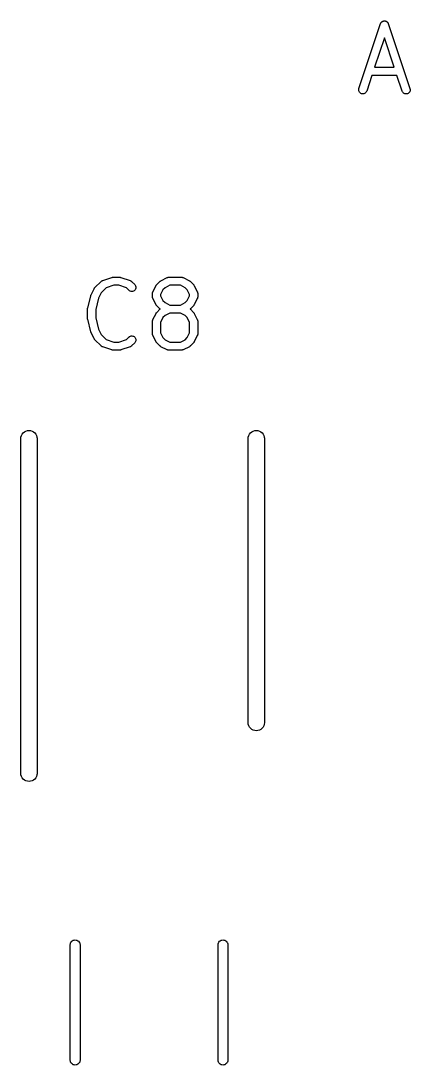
# Model space of a CAD drawing. Extents: x 128.9 to 162, y -124.8 to -58.6.
# Drawn here: x 147.52 to 152.32, y -105.36 to -92.49 of the extents above; entities that cross this region are included whole.
import ezdxf

# ---------------------------------------------------------------- set-up
doc = ezdxf.new("R2010")
doc.units = 0
doc.layers.add('BLACK', color=7, linetype='CONTINUOUS')

msp = doc.modelspace()

# ---------------------------------------------------------------- linework, layer by layer
at = {"layer": 'BLACK', "linetype": 'CONTINUOUS'}
for p, q in [((151.686, -93.3261), (151.953, -92.5261)), ((151.953, -92.5254), (151.954, -92.5223)), ((151.953, -92.5261), (151.953, -92.5254)), ((151.954, -92.5223), (151.956, -92.5191)), ((151.956, -92.5179), (151.957, -92.5166)), ((151.956, -92.5191), (151.956, -92.5179)), ((151.957, -92.5166), (151.959, -92.5138)), ((151.959, -92.5138), (151.961, -92.5109)), ((151.961, -92.5109), (151.962, -92.5098)), ((151.962, -92.5098), (151.963, -92.5087)), ((151.963, -92.5087), (151.965, -92.5063)), ((151.965, -92.5063), (151.968, -92.5038)), ((151.968, -92.5038), (151.969, -92.503)), ((151.969, -92.503), (151.97, -92.5021)), ((151.97, -92.5021), (151.973, -92.5002)), ((151.973, -92.5002), (151.976, -92.4983)), ((151.976, -92.4983), (151.977, -92.4977)), ((151.977, -92.4977), (151.978, -92.497)), ((151.978, -92.497), (151.981, -92.4957)), ((151.981, -92.4957), (151.985, -92.4944)), ((151.985, -92.4944), (151.986, -92.4941)), ((151.986, -92.4941), (151.987, -92.4936)), ((151.987, -92.4936), (151.991, -92.493)), ((151.991, -92.493), (151.994, -92.4923)), ((151.994, -92.4923), (151.995, -92.4922)), ((151.995, -92.4922), (151.997, -92.492)), ((151.997, -92.492), (152, -92.4921)), ((152, -92.4921), (152.004, -92.492)), ((152.004, -92.492), (152.005, -92.4923)), ((152.005, -92.4923), (152.007, -92.4923)), ((152.007, -92.4923), (152.01, -92.4931)), ((152.01, -92.4931), (152.013, -92.4937)), ((152.013, -92.4937), (152.015, -92.4943)), ((152.015, -92.4943), (152.016, -92.4946)), ((152.016, -92.4946), (152.019, -92.496)), ((152.019, -92.496), (152.023, -92.4973)), ((152.023, -92.4973), (152.024, -92.498)), ((152.024, -92.498), (152.025, -92.4986)), ((152.025, -92.4986), (152.028, -92.5006)), ((152.028, -92.5006), (152.031, -92.5025)), ((152.031, -92.5025), (152.032, -92.5035)), ((152.032, -92.5035), (152.033, -92.5043)), ((152.033, -92.5043), (152.035, -92.5068)), ((152.035, -92.5068), (152.038, -92.5092)), ((152.038, -92.5092), (152.039, -92.5104)), ((152.039, -92.5104), (152.04, -92.5114)), ((152.04, -92.5114), (152.041, -92.5144)), ((152.041, -92.5144), (152.043, -92.5172)), ((152.043, -92.5172), (152.044, -92.5185)), ((152.044, -92.5185), (152.045, -92.5197)), ((152.045, -92.5197), (152.046, -92.5229)), ((152.046, -92.5229), (152.047, -92.5261)), ((152.047, -92.5261), (152.314, -93.3261)), ((152, -92.7), (151.879, -93.0633)), ((152.121, -93.0633), (152, -92.7)), ((151.846, -93.1633), (151.781, -93.3577)), ((152.154, -93.1633), (151.846, -93.1633)), ((151.879, -93.0633), (152.121, -93.0633)), ((152.219, -93.3577), (152.154, -93.1633)), ((151.683, -93.3454), (151.684, -93.3356)), ((151.685, -93.355), (151.683, -93.3454)), ((151.684, -93.3356), (151.686, -93.3261)), ((151.689, -93.3641), (151.685, -93.355)), ((151.694, -93.3724), (151.689, -93.3641)), ((151.7, -93.3795), (151.694, -93.3724)), ((151.708, -93.3852), (151.7, -93.3795)), ((151.717, -93.3892), (151.708, -93.3852)), ((151.727, -93.3915), (151.717, -93.3892)), ((151.736, -93.3918), (151.727, -93.3915)), ((151.746, -93.3903), (151.736, -93.3918)), ((151.755, -93.3869), (151.746, -93.3903)), ((151.764, -93.3817), (151.755, -93.3869)), ((151.771, -93.3751), (151.764, -93.3817)), ((151.776, -93.3672), (151.771, -93.3751)), ((151.781, -93.3584), (151.776, -93.3672)), ((151.781, -93.3577), (151.781, -93.3584)), ((152.223, -93.3666), (152.219, -93.3577)), ((152.229, -93.3746), (152.223, -93.3666)), ((152.236, -93.3813), (152.229, -93.3746)), ((152.244, -93.3865), (152.236, -93.3813)), ((152.253, -93.3901), (152.244, -93.3865)), ((152.263, -93.3918), (152.253, -93.3901)), ((152.273, -93.3915), (152.263, -93.3918)), ((152.282, -93.3894), (152.273, -93.3915)), ((152.291, -93.3855), (152.282, -93.3894)), ((152.299, -93.38), (152.291, -93.3855)), ((152.306, -93.3729), (152.299, -93.38)), ((152.311, -93.3647), (152.306, -93.3729)), ((152.315, -93.3557), (152.311, -93.3647)), ((152.314, -93.3261), (152.314, -93.3268)), ((152.314, -93.3268), (152.316, -93.3363)), ((152.316, -93.3461), (152.315, -93.3557)), ((152.316, -93.3363), (152.316, -93.3461)), ((148.434, -95.7798), (148.51, -95.7036)), ((148.51, -95.7036), (148.511, -95.7032)), ((148.511, -95.7032), (148.512, -95.7022)), ((148.512, -95.7022), (148.513, -95.7012)), ((148.513, -95.7012), (148.516, -95.6992)), ((148.516, -95.6992), (148.518, -95.6971)), ((148.518, -95.6971), (148.52, -95.6964)), ((148.52, -95.6964), (148.521, -95.6955)), ((148.521, -95.6955), (148.524, -95.6941)), ((148.524, -95.6941), (148.527, -95.6926)), ((148.527, -95.6926), (148.528, -95.6922)), ((148.528, -95.6922), (148.53, -95.6916)), ((148.53, -95.6916), (148.644, -95.6535)), ((148.668, -95.7509), (148.573, -95.7827)), ((148.644, -95.6535), (148.645, -95.6533)), ((148.645, -95.6533), (148.647, -95.6527)), ((148.647, -95.6527), (148.65, -95.6519)), ((148.65, -95.6519), (148.652, -95.6517)), ((148.652, -95.6517), (148.654, -95.6512)), ((148.654, -95.6512), (148.657, -95.6512)), ((148.657, -95.6512), (148.66, -95.6509)), ((148.66, -95.6509), (148.736, -95.6509)), ((148.728, -95.7509), (148.668, -95.7509)), ((148.823, -95.7827), (148.728, -95.7509)), ((148.736, -95.6509), (148.737, -95.6509)), ((148.737, -95.6509), (148.74, -95.6512)), ((148.74, -95.6512), (148.742, -95.6513)), ((148.742, -95.6513), (148.744, -95.6518)), ((148.744, -95.6518), (148.746, -95.652)), ((148.746, -95.652), (148.749, -95.6528)), ((148.749, -95.6528), (148.752, -95.6535)), ((148.752, -95.6535), (148.866, -95.6916)), ((148.866, -95.6916), (148.867, -95.6918)), ((148.867, -95.6918), (148.868, -95.6924)), ((148.868, -95.6924), (148.87, -95.6928)), ((148.87, -95.6928), (148.873, -95.6945)), ((148.873, -95.6945), (148.876, -95.6959)), ((148.876, -95.6959), (148.877, -95.6968)), ((148.877, -95.6968), (148.878, -95.6974)), ((148.878, -95.6974), (148.881, -95.6996)), ((148.881, -95.6996), (148.884, -95.7016)), ((148.884, -95.7016), (148.885, -95.7027)), ((148.885, -95.7027), (148.886, -95.7036)), ((148.886, -95.7036), (148.924, -95.7417)), ((148.924, -95.7417), (148.924, -95.7422)), ((148.924, -95.7422), (148.93, -95.7499)), ((148.93, -95.7499), (148.935, -95.7585)), ((149.187, -95.7541), (149.188, -95.7518)), ((149.188, -95.7518), (149.19, -95.7493)), ((149.19, -95.7493), (149.191, -95.7477)), ((149.191, -95.7477), (149.192, -95.7459)), ((149.192, -95.7459), (149.194, -95.7439)), ((149.194, -95.7439), (149.196, -95.7417)), ((149.196, -95.7417), (149.234, -95.7036)), ((149.234, -95.7036), (149.235, -95.7032)), ((149.235, -95.7032), (149.237, -95.7014)), ((149.237, -95.7014), (149.239, -95.6995)), ((149.239, -95.6995), (149.241, -95.6984)), ((149.241, -95.6984), (149.242, -95.6971)), ((149.242, -95.6971), (149.245, -95.6958)), ((149.245, -95.6958), (149.247, -95.6943)), ((149.247, -95.6943), (149.323, -95.6562)), ((149.357, -95.7509), (149.299, -95.7801)), ((149.323, -95.6562), (149.324, -95.6559)), ((149.324, -95.6559), (149.325, -95.6554)), ((149.325, -95.6554), (149.327, -95.6547)), ((149.327, -95.6547), (149.33, -95.6537)), ((149.33, -95.6537), (149.333, -95.6525)), ((149.333, -95.6525), (149.334, -95.6523)), ((149.334, -95.6523), (149.336, -95.6519)), ((149.336, -95.6519), (149.339, -95.6515)), ((149.339, -95.6515), (149.343, -95.651)), ((149.343, -95.651), (149.344, -95.651)), ((149.344, -95.651), (149.346, -95.6509)), ((149.346, -95.6509), (149.498, -95.6509)), ((149.486, -95.7509), (149.357, -95.7509)), ((149.545, -95.7801), (149.486, -95.7509)), ((149.498, -95.6509), (149.499, -95.6509)), ((149.499, -95.6509), (149.5, -95.6511)), ((149.5, -95.6511), (149.502, -95.651)), ((149.502, -95.651), (149.505, -95.6516)), ((149.505, -95.6516), (149.508, -95.652)), ((149.508, -95.652), (149.51, -95.6524)), ((149.51, -95.6524), (149.511, -95.6527)), ((149.511, -95.6527), (149.514, -95.6539)), ((149.514, -95.6539), (149.518, -95.6549)), ((149.518, -95.6549), (149.519, -95.6557)), ((149.519, -95.6557), (149.52, -95.6562)), ((149.52, -95.6562), (149.597, -95.6943)), ((149.597, -95.6943), (149.597, -95.6946)), ((149.597, -95.6946), (149.6, -95.6961)), ((149.6, -95.6961), (149.602, -95.6974)), ((149.602, -95.6974), (149.604, -95.6988)), ((149.604, -95.6988), (149.605, -95.6999)), ((149.605, -95.6999), (149.607, -95.7019)), ((149.607, -95.7019), (149.61, -95.7036)), ((149.61, -95.7036), (149.648, -95.7417)), ((149.648, -95.7417), (149.648, -95.7422)), ((149.648, -95.7422), (149.65, -95.7444)), ((149.65, -95.7444), (149.652, -95.7465)), ((149.652, -95.7465), (149.653, -95.7482)), ((149.653, -95.7482), (149.654, -95.7499)), ((149.654, -95.7499), (149.655, -95.7524)), ((149.655, -95.7524), (149.657, -95.7547)), ((148.345, -96.0316), (148.383, -95.8793)), ((148.383, -95.8781), (148.385, -95.8738)), ((148.383, -95.8784), (148.383, -95.8781)), ((148.383, -95.8786), (148.383, -95.8784)), ((148.383, -95.8793), (148.383, -95.8786)), ((148.385, -95.8738), (148.386, -95.8694)), ((148.386, -95.8694), (148.387, -95.8692)), ((148.387, -95.869), (148.425, -95.7928)), ((148.387, -95.8692), (148.387, -95.869)), ((148.425, -95.7922), (148.427, -95.7899)), ((148.425, -95.7928), (148.425, -95.7922)), ((148.427, -95.7899), (148.428, -95.7874)), ((148.428, -95.7874), (148.429, -95.7858)), ((148.429, -95.7858), (148.43, -95.784)), ((148.43, -95.784), (148.432, -95.782)), ((148.432, -95.782), (148.434, -95.7798)), ((148.511, -95.8448), (148.478, -95.9088)), ((148.573, -95.7827), (148.511, -95.8448)), ((148.853, -95.8124), (148.823, -95.7827)), ((148.861, -95.8186), (148.853, -95.8124)), ((148.869, -95.8233), (148.861, -95.8186)), ((148.879, -95.8261), (148.869, -95.8233)), ((148.888, -95.8271), (148.879, -95.8261)), ((148.898, -95.8262), (148.888, -95.8271)), ((148.907, -95.8234), (148.898, -95.8262)), ((148.916, -95.8188), (148.907, -95.8234)), ((148.924, -95.8127), (148.916, -95.8188)), ((148.93, -95.8052), (148.924, -95.8127)), ((148.934, -95.7966), (148.93, -95.8052)), ((148.937, -95.7873), (148.934, -95.7966)), ((148.935, -95.7585), (148.938, -95.7679)), ((148.938, -95.7776), (148.937, -95.7873)), ((148.938, -95.7679), (148.938, -95.7776)), ((149.143, -95.8497), (149.144, -95.8463)), ((149.143, -95.8511), (149.143, -95.8497)), ((149.143, -95.8526), (149.143, -95.8511)), ((149.143, -95.8533), (149.143, -95.8526)), ((149.143, -95.8914), (149.143, -95.8533)), ((149.144, -95.8429), (149.145, -95.8415)), ((149.144, -95.8463), (149.144, -95.8429)), ((149.145, -95.84), (149.146, -95.8368)), ((149.145, -95.8415), (149.145, -95.84)), ((149.146, -95.8368), (149.147, -95.8336)), ((149.147, -95.8336), (149.148, -95.8323)), ((149.148, -95.8323), (149.149, -95.8309)), ((149.149, -95.8309), (149.187, -95.7547)), ((149.187, -95.7547), (149.187, -95.7541)), ((149.272, -95.8067), (149.243, -95.8651)), ((149.243, -95.8651), (149.243, -95.8796)), ((149.243, -95.8796), (149.272, -95.938)), ((149.299, -95.7801), (149.272, -95.8067)), ((149.571, -95.8067), (149.545, -95.7801)), ((149.6, -95.8651), (149.571, -95.8067)), ((149.571, -95.938), (149.6, -95.8796)), ((149.6, -95.8796), (149.6, -95.8651)), ((149.657, -95.7547), (149.695, -95.8309)), ((149.695, -95.8309), (149.695, -95.8316)), ((149.695, -95.8316), (149.696, -95.8329)), ((149.696, -95.8329), (149.697, -95.8342)), ((149.697, -95.8342), (149.698, -95.8375)), ((149.698, -95.8375), (149.699, -95.8407)), ((149.699, -95.8407), (149.699, -95.8422)), ((149.699, -95.8422), (149.699, -95.8436)), ((149.699, -95.8436), (149.7, -95.847)), ((149.7, -95.847), (149.7, -95.8503)), ((149.7, -95.8503), (149.7, -95.8518)), ((149.7, -95.8518), (149.7, -95.8533)), ((149.7, -95.8533), (149.7, -95.8914)), ((148.478, -95.9088), (148.443, -96.0499)), ((149.143, -95.8928), (149.143, -95.8914)), ((149.143, -95.8943), (149.143, -95.8928)), ((149.144, -95.8977), (149.143, -95.8943)), ((149.144, -95.9011), (149.144, -95.8977)), ((149.145, -95.9025), (149.144, -95.9011)), ((149.145, -95.904), (149.145, -95.9025)), ((149.146, -95.9072), (149.145, -95.904)), ((149.147, -95.9104), (149.146, -95.9072)), ((149.148, -95.9117), (149.147, -95.9104)), ((149.148, -95.9131), (149.148, -95.9117)), ((149.149, -95.9137), (149.148, -95.9131)), ((149.187, -95.9899), (149.149, -95.9137)), ((149.188, -95.9923), (149.187, -95.9899)), ((149.189, -95.9948), (149.188, -95.9923)), ((149.191, -95.9964), (149.189, -95.9948)), ((149.192, -95.9982), (149.191, -95.9964)), ((149.194, -96.0002), (149.192, -95.9982)), ((149.195, -96.0024), (149.194, -96.0002)), ((149.196, -96.0029), (149.195, -96.0024)), ((149.234, -96.041), (149.196, -96.0029)), ((149.272, -95.938), (149.299, -95.9646)), ((149.299, -95.9646), (149.357, -95.9938)), ((149.357, -95.9938), (149.486, -95.9938)), ((149.486, -95.9938), (149.545, -95.9646)), ((149.545, -95.9646), (149.571, -95.938)), ((149.648, -96.0029), (149.61, -96.041)), ((149.649, -96.0008), (149.648, -96.0029)), ((149.651, -95.9987), (149.649, -96.0008)), ((149.653, -95.997), (149.651, -95.9987)), ((149.654, -95.9954), (149.653, -95.997)), ((149.655, -95.9929), (149.654, -95.9954)), ((149.657, -95.9906), (149.655, -95.9929)), ((149.695, -95.9137), (149.657, -95.9899)), ((149.657, -95.9899), (149.657, -95.9906)), ((149.696, -95.9124), (149.695, -95.9137)), ((149.697, -95.9078), (149.696, -95.9111)), ((149.696, -95.9111), (149.696, -95.9124)), ((149.699, -95.9046), (149.697, -95.9078)), ((149.7, -95.8984), (149.699, -95.9018)), ((149.699, -95.9018), (149.699, -95.9032)), ((149.699, -95.9032), (149.699, -95.9046)), ((149.7, -95.8914), (149.7, -95.8921)), ((149.7, -95.8921), (149.7, -95.8935)), ((149.7, -95.8935), (149.7, -95.895)), ((149.7, -95.895), (149.7, -95.8984)), ((148.343, -96.0413), (148.344, -96.0373)), ((148.343, -96.0422), (148.343, -96.0413)), ((148.343, -96.0431), (148.343, -96.0422)), ((148.343, -96.0438), (148.343, -96.0431)), ((148.343, -96.158), (148.343, -96.0438)), ((148.344, -96.0334), (148.345, -96.0325)), ((148.344, -96.0373), (148.344, -96.0334)), ((148.345, -96.0325), (148.345, -96.0316)), ((148.443, -96.0499), (148.443, -96.1519)), ((149.149, -96.1738), (149.187, -96.0976)), ((149.187, -96.097), (149.188, -96.0946)), ((149.187, -96.0976), (149.187, -96.097)), ((149.188, -96.0946), (149.19, -96.0921)), ((149.19, -96.0921), (149.191, -96.0905)), ((149.191, -96.0905), (149.192, -96.0888)), ((149.192, -96.0888), (149.194, -96.0868)), ((149.194, -96.0868), (149.196, -96.0846)), ((149.196, -96.0846), (149.234, -96.0465)), ((149.236, -96.0428), (149.234, -96.041)), ((149.234, -96.0465), (149.235, -96.046)), ((149.235, -96.046), (149.237, -96.0443)), ((149.237, -96.0438), (149.236, -96.0428)), ((149.237, -96.0443), (149.237, -96.0438)), ((149.299, -96.1229), (149.272, -96.1496)), ((149.357, -96.0938), (149.299, -96.1229)), ((149.486, -96.0938), (149.357, -96.0938)), ((149.545, -96.1229), (149.486, -96.0938)), ((149.571, -96.1496), (149.545, -96.1229)), ((149.607, -96.0433), (149.606, -96.0437)), ((149.606, -96.0437), (149.607, -96.0447)), ((149.609, -96.0415), (149.607, -96.0433)), ((149.607, -96.0447), (149.61, -96.0465)), ((149.61, -96.041), (149.609, -96.0415)), ((149.61, -96.0465), (149.648, -96.0846)), ((149.648, -96.0846), (149.648, -96.0851)), ((149.648, -96.0851), (149.65, -96.0873)), ((149.65, -96.0873), (149.652, -96.0893)), ((149.652, -96.0893), (149.653, -96.0911)), ((149.653, -96.0911), (149.654, -96.0927)), ((149.654, -96.0927), (149.655, -96.0952)), ((149.655, -96.0952), (149.657, -96.0976)), ((149.657, -96.0976), (149.695, -96.1738)), ((148.343, -96.1589), (148.343, -96.158)), ((148.343, -96.1598), (148.343, -96.1589)), ((148.344, -96.1638), (148.343, -96.1598)), ((148.344, -96.1678), (148.344, -96.1638)), ((148.344, -96.1686), (148.344, -96.1678)), ((148.345, -96.1695), (148.344, -96.1686)), ((148.345, -96.1702), (148.345, -96.1695)), ((148.383, -96.3226), (148.345, -96.1702)), ((148.443, -96.1519), (148.478, -96.293)), ((149.143, -96.1925), (149.144, -96.1891)), ((149.143, -96.194), (149.143, -96.1925)), ((149.143, -96.1954), (149.143, -96.194)), ((149.143, -96.1961), (149.143, -96.1954)), ((149.143, -96.3485), (149.143, -96.1961)), ((149.144, -96.1857), (149.145, -96.1843)), ((149.144, -96.1891), (149.144, -96.1857)), ((149.145, -96.1829), (149.146, -96.1797)), ((149.145, -96.1843), (149.145, -96.1829)), ((149.146, -96.1797), (149.147, -96.1764)), ((149.147, -96.1764), (149.148, -96.1752)), ((149.148, -96.1752), (149.149, -96.1738)), ((149.272, -96.1496), (149.243, -96.2079)), ((149.243, -96.2079), (149.243, -96.3367)), ((149.6, -96.2079), (149.571, -96.1496)), ((149.6, -96.3367), (149.6, -96.2079)), ((149.695, -96.1738), (149.695, -96.1744)), ((149.695, -96.1744), (149.696, -96.1758)), ((149.696, -96.1758), (149.697, -96.1771)), ((149.697, -96.1771), (149.698, -96.1804)), ((149.698, -96.1804), (149.699, -96.1836)), ((149.699, -96.1836), (149.699, -96.185)), ((149.699, -96.185), (149.699, -96.1864)), ((149.699, -96.1864), (149.7, -96.1898)), ((149.7, -96.1898), (149.7, -96.1932)), ((149.7, -96.1932), (149.7, -96.1947)), ((149.7, -96.1947), (149.7, -96.1961)), ((149.7, -96.1961), (149.7, -96.3485)), ((148.383, -96.3228), (148.383, -96.3226)), ((148.383, -96.323), (148.383, -96.3228)), ((148.385, -96.3273), (148.383, -96.323)), ((148.386, -96.3317), (148.385, -96.3273)), ((148.386, -96.3319), (148.386, -96.3317)), ((148.386, -96.3322), (148.386, -96.3319)), ((148.387, -96.3328), (148.386, -96.3322)), ((148.425, -96.409), (148.387, -96.3328)), ((148.478, -96.293), (148.511, -96.357)), ((148.511, -96.357), (148.573, -96.4191)), ((148.823, -96.4191), (148.853, -96.3894)), ((148.853, -96.3894), (148.854, -96.3889)), ((148.854, -96.3889), (148.861, -96.3828)), ((148.861, -96.3828), (148.87, -96.3783)), ((148.87, -96.3783), (148.879, -96.3756)), ((148.879, -96.3756), (148.889, -96.3747)), ((148.889, -96.3747), (148.899, -96.3758)), ((148.899, -96.3758), (148.908, -96.3787)), ((148.908, -96.3787), (148.917, -96.3834)), ((148.917, -96.3834), (148.924, -96.3896)), ((148.924, -96.3896), (148.93, -96.3972)), ((149.143, -96.35), (149.143, -96.3485)), ((149.143, -96.3515), (149.143, -96.35)), ((149.144, -96.3548), (149.143, -96.3515)), ((149.144, -96.3582), (149.144, -96.3548)), ((149.145, -96.3596), (149.144, -96.3582)), ((149.145, -96.3611), (149.145, -96.3596)), ((149.146, -96.3643), (149.145, -96.3611)), ((149.147, -96.3676), (149.146, -96.3643)), ((149.148, -96.3689), (149.147, -96.3676)), ((149.148, -96.3703), (149.148, -96.3689)), ((149.149, -96.3709), (149.148, -96.3703)), ((149.187, -96.4471), (149.149, -96.3709)), ((149.243, -96.3367), (149.272, -96.3951)), ((149.272, -96.3951), (149.299, -96.4217)), ((149.545, -96.4217), (149.571, -96.3951)), ((149.571, -96.3951), (149.6, -96.3367)), ((149.695, -96.3709), (149.657, -96.4471)), ((149.696, -96.3695), (149.695, -96.3709)), ((149.697, -96.365), (149.696, -96.3682)), ((149.696, -96.3682), (149.696, -96.3695)), ((149.699, -96.3618), (149.697, -96.365)), ((149.7, -96.3555), (149.699, -96.3589)), ((149.699, -96.3589), (149.699, -96.3603)), ((149.699, -96.3603), (149.699, -96.3618)), ((149.7, -96.3485), (149.7, -96.3492)), ((149.7, -96.3492), (149.7, -96.3507)), ((149.7, -96.3507), (149.7, -96.3522)), ((149.7, -96.3522), (149.7, -96.3555)), ((148.426, -96.4114), (148.425, -96.409)), ((148.427, -96.4138), (148.426, -96.4114)), ((148.429, -96.4155), (148.427, -96.4138)), ((148.43, -96.4172), (148.429, -96.4155)), ((148.432, -96.4193), (148.43, -96.4172)), ((148.434, -96.4215), (148.432, -96.4193)), ((148.434, -96.422), (148.434, -96.4215)), ((148.51, -96.4982), (148.434, -96.422)), ((148.511, -96.4991), (148.51, -96.4982)), ((148.512, -96.5002), (148.511, -96.4991)), ((148.515, -96.5022), (148.512, -96.5002)), ((148.518, -96.5044), (148.515, -96.5022)), ((148.519, -96.5051), (148.518, -96.5044)), ((148.52, -96.5059), (148.519, -96.5051)), ((148.523, -96.5074), (148.52, -96.5059)), ((148.526, -96.509), (148.523, -96.5074)), ((148.528, -96.5094), (148.526, -96.509)), ((148.529, -96.51), (148.528, -96.5094)), ((148.53, -96.5102), (148.529, -96.51)), ((148.644, -96.5483), (148.53, -96.5102)), ((148.573, -96.4191), (148.668, -96.4509)), ((148.668, -96.4509), (148.728, -96.4509)), ((148.728, -96.4509), (148.823, -96.4191)), ((148.866, -96.5102), (148.752, -96.5483)), ((148.868, -96.5096), (148.866, -96.5102)), ((148.869, -96.5092), (148.868, -96.5096)), ((148.872, -96.5077), (148.869, -96.5092)), ((148.875, -96.5063), (148.872, -96.5077)), ((148.876, -96.5054), (148.875, -96.5063)), ((148.878, -96.5047), (148.876, -96.5054)), ((148.88, -96.5026), (148.878, -96.5047)), ((148.883, -96.5006), (148.88, -96.5026)), ((148.884, -96.4996), (148.883, -96.5006)), ((148.885, -96.4987), (148.884, -96.4996)), ((148.886, -96.4982), (148.885, -96.4987)), ((148.924, -96.4601), (148.886, -96.4982)), ((148.93, -96.4525), (148.924, -96.4601)), ((148.93, -96.3972), (148.935, -96.4058)), ((148.935, -96.4439), (148.93, -96.4525)), ((148.935, -96.4058), (148.938, -96.4152)), ((148.937, -96.4346), (148.935, -96.4439)), ((148.938, -96.4249), (148.937, -96.4346)), ((148.938, -96.4152), (148.938, -96.4249)), ((149.188, -96.4495), (149.187, -96.4471)), ((149.189, -96.4519), (149.188, -96.4495)), ((149.191, -96.4536), (149.189, -96.4519)), ((149.192, -96.4553), (149.191, -96.4536)), ((149.194, -96.4574), (149.192, -96.4553)), ((149.195, -96.4596), (149.194, -96.4574)), ((149.196, -96.4601), (149.195, -96.4596)), ((149.234, -96.4982), (149.196, -96.4601)), ((149.236, -96.4999), (149.234, -96.4982)), ((149.238, -96.5019), (149.236, -96.4999)), ((149.24, -96.503), (149.238, -96.5019)), ((149.242, -96.5044), (149.24, -96.503)), ((149.244, -96.5057), (149.242, -96.5044)), ((149.246, -96.5072), (149.244, -96.5057)), ((149.247, -96.5075), (149.246, -96.5072)), ((149.323, -96.5456), (149.247, -96.5075)), ((149.299, -96.4217), (149.357, -96.4509)), ((149.357, -96.4509), (149.486, -96.4509)), ((149.486, -96.4509), (149.545, -96.4217)), ((149.597, -96.5075), (149.52, -96.5456)), ((149.599, -96.506), (149.597, -96.5075)), ((149.601, -96.5047), (149.599, -96.506)), ((149.603, -96.5034), (149.601, -96.5047)), ((149.605, -96.5023), (149.603, -96.5034)), ((149.607, -96.5004), (149.605, -96.5023)), ((149.609, -96.4987), (149.607, -96.5004)), ((149.61, -96.4982), (149.609, -96.4987)), ((149.648, -96.4601), (149.61, -96.4982)), ((149.649, -96.4579), (149.648, -96.4601)), ((149.651, -96.4559), (149.649, -96.4579)), ((149.653, -96.4541), (149.651, -96.4559)), ((149.654, -96.4525), (149.653, -96.4541)), ((149.655, -96.4501), (149.654, -96.4525)), ((149.657, -96.4477), (149.655, -96.4501)), ((149.657, -96.4471), (149.657, -96.4477)), ((148.647, -96.549), (148.644, -96.5483)), ((148.649, -96.5498), (148.647, -96.549)), ((148.652, -96.55), (148.649, -96.5498)), ((148.654, -96.5505), (148.652, -96.55)), ((148.656, -96.5506), (148.654, -96.5505)), ((148.659, -96.5509), (148.656, -96.5506)), ((148.66, -96.5509), (148.659, -96.5509)), ((148.736, -96.5509), (148.66, -96.5509)), ((148.739, -96.5506), (148.736, -96.5509)), ((148.742, -96.5506), (148.739, -96.5506)), ((148.744, -96.5502), (148.742, -96.5506)), ((148.746, -96.55), (148.744, -96.5502)), ((148.748, -96.5491), (148.746, -96.55)), ((148.751, -96.5486), (148.748, -96.5491)), ((148.752, -96.5483), (148.751, -96.5486)), ((149.325, -96.5462), (149.323, -96.5456)), ((149.326, -96.5469), (149.325, -96.5462)), ((149.329, -96.5479), (149.326, -96.5469)), ((149.332, -96.5491), (149.329, -96.5479)), ((149.334, -96.5494), (149.332, -96.5491)), ((149.335, -96.5498), (149.334, -96.5494)), ((149.339, -96.5502), (149.335, -96.5498)), ((149.342, -96.5508), (149.339, -96.5502)), ((149.343, -96.5507), (149.342, -96.5508)), ((149.345, -96.5509), (149.343, -96.5507)), ((149.346, -96.5509), (149.345, -96.5509)), ((149.498, -96.5509), (149.346, -96.5509)), ((149.499, -96.5508), (149.498, -96.5509)), ((149.501, -96.5508), (149.499, -96.5508)), ((149.504, -96.5503), (149.501, -96.5508)), ((149.508, -96.55), (149.504, -96.5503)), ((149.509, -96.5495), (149.508, -96.55)), ((149.511, -96.5493), (149.509, -96.5495)), ((149.514, -96.5481), (149.511, -96.5493)), ((149.517, -96.5471), (149.514, -96.5481)), ((149.518, -96.5464), (149.517, -96.5471)), ((149.52, -96.5459), (149.518, -96.5464)), ((149.52, -96.5456), (149.52, -96.5459)), ((147.566, -97.5567), (147.583, -97.5474)), ((147.583, -97.5474), (147.602, -97.5416)), ((147.602, -97.5416), (147.622, -97.5397)), ((147.622, -97.5397), (147.641, -97.5416)), ((147.641, -97.5416), (147.66, -97.5474)), ((147.66, -97.5474), (147.678, -97.5567)), ((150.366, -97.5567), (150.383, -97.5474)), ((150.383, -97.5474), (150.402, -97.5416)), ((150.402, -97.5416), (150.422, -97.5397)), ((150.422, -97.5397), (150.441, -97.5416)), ((150.441, -97.5416), (150.46, -97.5474)), ((150.46, -97.5474), (150.478, -97.5567)), ((147.522, -97.6353), (147.523, -97.6206)), ((147.522, -101.77), (147.522, -97.6353)), ((147.523, -97.6206), (147.529, -97.6017)), ((147.529, -97.6017), (147.538, -97.5844)), ((147.538, -97.5844), (147.551, -97.5691)), ((147.551, -97.5691), (147.566, -97.5567)), ((147.678, -97.5567), (147.693, -97.5691)), ((147.693, -97.5691), (147.705, -97.5844)), ((147.705, -97.5844), (147.715, -97.6017)), ((147.715, -97.6017), (147.72, -97.6206)), ((147.72, -97.6206), (147.722, -97.6353)), ((147.722, -97.6353), (147.722, -101.77)), ((150.322, -97.6353), (150.323, -97.6206)), ((150.322, -101.145), (150.322, -97.6353)), ((150.323, -97.6206), (150.329, -97.6017)), ((150.329, -97.6017), (150.338, -97.5844)), ((150.338, -97.5844), (150.351, -97.5691)), ((150.351, -97.5691), (150.366, -97.5567)), ((150.478, -97.5567), (150.493, -97.5691)), ((150.493, -97.5691), (150.505, -97.5844)), ((150.505, -97.5844), (150.515, -97.6017)), ((150.515, -97.6017), (150.52, -97.6206)), ((150.52, -97.6206), (150.522, -97.6353)), ((150.522, -97.6353), (150.522, -101.145)), ((150.323, -101.16), (150.322, -101.145)), ((150.522, -101.145), (150.52, -101.16)), ((150.329, -101.179), (150.323, -101.16)), ((150.338, -101.196), (150.329, -101.179)), ((150.351, -101.211), (150.338, -101.196)), ((150.366, -101.224), (150.351, -101.211)), ((150.383, -101.233), (150.366, -101.224)), ((150.402, -101.239), (150.383, -101.233)), ((150.422, -101.241), (150.402, -101.239)), ((150.441, -101.239), (150.422, -101.241)), ((150.46, -101.233), (150.441, -101.239)), ((150.478, -101.224), (150.46, -101.233)), ((150.493, -101.211), (150.478, -101.224)), ((150.505, -101.196), (150.493, -101.211)), ((150.515, -101.179), (150.505, -101.196)), ((150.52, -101.16), (150.515, -101.179)), ((147.523, -101.785), (147.522, -101.77)), ((147.529, -101.804), (147.523, -101.785)), ((147.72, -101.785), (147.715, -101.804)), ((147.722, -101.77), (147.72, -101.785)), ((147.538, -101.821), (147.529, -101.804)), ((147.551, -101.836), (147.538, -101.821)), ((147.566, -101.849), (147.551, -101.836)), ((147.583, -101.858), (147.566, -101.849)), ((147.602, -101.864), (147.583, -101.858)), ((147.622, -101.866), (147.602, -101.864)), ((147.641, -101.864), (147.622, -101.866)), ((147.66, -101.858), (147.641, -101.864)), ((147.678, -101.849), (147.66, -101.858)), ((147.693, -101.836), (147.678, -101.849)), ((147.705, -101.821), (147.693, -101.836)), ((147.715, -101.804), (147.705, -101.821)), ((148.131, -103.867), (148.134, -103.856)), ((148.134, -103.856), (148.14, -103.845)), ((148.14, -103.845), (148.147, -103.836)), ((148.147, -103.836), (148.157, -103.829)), ((148.157, -103.829), (148.167, -103.823)), ((148.167, -103.823), (148.178, -103.82)), ((148.178, -103.82), (148.19, -103.818)), ((148.19, -103.818), (148.202, -103.82)), ((148.202, -103.82), (148.213, -103.823)), ((148.213, -103.823), (148.223, -103.829)), ((148.223, -103.829), (148.233, -103.836)), ((148.233, -103.836), (148.24, -103.845)), ((148.24, -103.845), (148.246, -103.856)), ((148.246, -103.856), (148.249, -103.867)), ((149.951, -103.867), (149.954, -103.856)), ((149.954, -103.856), (149.96, -103.845)), ((149.96, -103.845), (149.967, -103.836)), ((149.967, -103.836), (149.977, -103.829)), ((149.977, -103.829), (149.987, -103.823)), ((149.987, -103.823), (149.998, -103.82)), ((149.998, -103.82), (150.01, -103.818)), ((150.01, -103.818), (150.022, -103.82)), ((150.022, -103.82), (150.033, -103.823)), ((150.033, -103.823), (150.043, -103.829)), ((150.043, -103.829), (150.053, -103.836)), ((150.053, -103.836), (150.06, -103.845)), ((150.06, -103.845), (150.066, -103.856)), ((150.066, -103.856), (150.069, -103.867)), ((148.13, -103.876), (148.131, -103.867)), ((148.13, -105.304), (148.13, -103.876)), ((148.249, -103.867), (148.25, -103.876)), ((148.25, -103.876), (148.25, -105.304)), ((149.95, -103.876), (149.951, -103.867)), ((149.95, -105.304), (149.95, -103.876)), ((150.069, -103.867), (150.07, -103.876)), ((150.07, -103.876), (150.07, -105.304)), ((148.131, -105.313), (148.13, -105.304)), ((148.134, -105.324), (148.131, -105.313)), ((148.14, -105.335), (148.134, -105.324)), ((148.147, -105.344), (148.14, -105.335)), ((148.157, -105.351), (148.147, -105.344)), ((148.167, -105.357), (148.157, -105.351)), ((148.178, -105.36), (148.167, -105.357)), ((148.19, -105.362), (148.178, -105.36)), ((148.202, -105.36), (148.19, -105.362)), ((148.213, -105.357), (148.202, -105.36)), ((148.223, -105.351), (148.213, -105.357)), ((148.233, -105.344), (148.223, -105.351)), ((148.24, -105.335), (148.233, -105.344)), ((148.246, -105.324), (148.24, -105.335)), ((148.249, -105.313), (148.246, -105.324)), ((148.25, -105.304), (148.249, -105.313)), ((149.951, -105.313), (149.95, -105.304)), ((149.954, -105.324), (149.951, -105.313)), ((149.96, -105.335), (149.954, -105.324)), ((149.967, -105.344), (149.96, -105.335)), ((149.977, -105.351), (149.967, -105.344)), ((149.987, -105.357), (149.977, -105.351)), ((149.998, -105.36), (149.987, -105.357)), ((150.01, -105.362), (149.998, -105.36)), ((150.022, -105.36), (150.01, -105.362)), ((150.033, -105.357), (150.022, -105.36)), ((150.043, -105.351), (150.033, -105.357)), ((150.053, -105.344), (150.043, -105.351)), ((150.06, -105.335), (150.053, -105.344)), ((150.066, -105.324), (150.06, -105.335)), ((150.069, -105.313), (150.066, -105.324)), ((150.07, -105.304), (150.069, -105.313))]:
    msp.add_line(p, q, dxfattribs=at)

doc.saveas('drawing.dxf')
